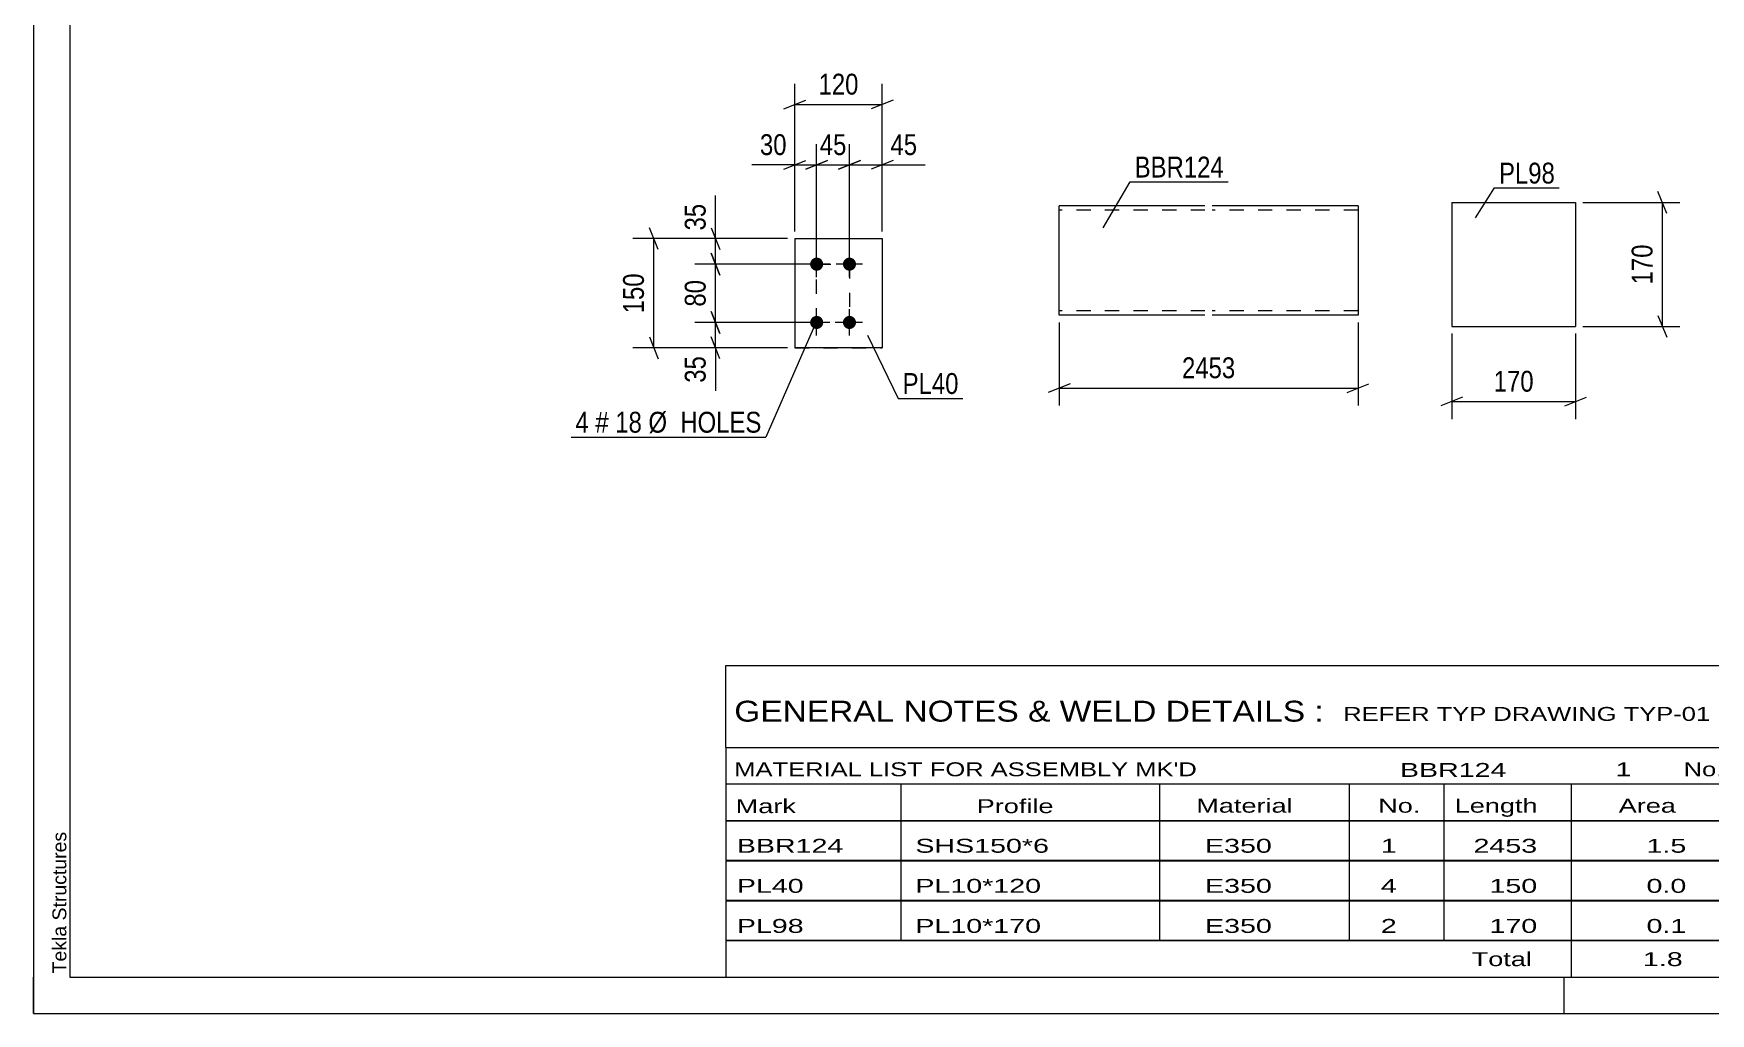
# Model space of a CAD drawing. Header units: millimetres. Extents: x 0 to 420, y 0 to 297.
# Drawn here: x 0 to 230.1, y 0 to 134.5 of the extents above; entities that cross this region are included whole.
import ezdxf

# ---------------------------------------------------------------- set-up
doc = ezdxf.new("R2010")
doc.units = ezdxf.units.MM
doc.linetypes.add('DXK_LINE_DOT2', pattern=[3.9198, 1.9599, -1.9599])
doc.styles.add('Arial', font='ARIAL.TTF', dxfattribs={"height": 0.2})
doc.styles.add('Arial Narrow', font='ARIALN.TTF', dxfattribs={"height": 0.2})

# ---------------------------------------------------------------- blocks, each defined once
blk = doc.blocks.new('Unknown-580605407-1163')
at = {"color": 5, "linetype": 'Continuous'}
for p, q in [((0, 297), (0, 0)), ((5, 292), (5, 5)), ((0, 0), (0, 5)), ((5, 5), (415, 5)), ((210, 0), (210, 5)), ((0, 0), (420, 0))]:
    blk.add_line(p, q, dxfattribs=at)
at = {"color": 174, "linetype": 'Continuous', "style": 'Arial'}
blk.add_text('Tekla Structures', height=1.9102, rotation=90, dxfattribs=at).set_placement((4.5, 5.5))
blk = doc.blocks.new('Bolt-580605407-1444 - 1410')
at = {"linetype": 'Continuous'}
for points in [[(107.45, 103.75), (107.64, 103.73), (107.82, 103.67), (107.98, 103.58), (108.12, 103.45), (108.23, 103.3), (108.31, 103.13), (108.35, 102.94), (108.35, 102.75), (108.31, 102.57), (108.23, 102.4), (108.12, 102.24), (107.98, 102.12), (107.82, 102.02), (107.64, 101.97), (107.45, 101.95), (107.27, 101.97), (107.09, 102.02), (106.93, 102.12), (106.79, 102.24), (106.68, 102.4), (106.6, 102.57), (106.56, 102.75), (106.56, 102.94), (106.6, 103.13), (106.68, 103.3), (106.79, 103.45), (106.93, 103.58), (107.09, 103.67), (107.27, 103.73)], [(111.95, 103.75), (112.14, 103.73), (112.32, 103.67), (112.48, 103.58), (112.62, 103.45), (112.73, 103.3), (112.81, 103.13), (112.85, 102.94), (112.85, 102.75), (112.81, 102.57), (112.73, 102.4), (112.62, 102.24), (112.48, 102.12), (112.32, 102.02), (112.14, 101.97), (111.95, 101.95), (111.77, 101.97), (111.59, 102.02), (111.43, 102.12), (111.29, 102.24), (111.18, 102.4), (111.1, 102.57), (111.06, 102.75), (111.06, 102.94), (111.1, 103.13), (111.18, 103.3), (111.29, 103.45), (111.43, 103.58), (111.59, 103.67), (111.77, 103.73)], [(107.45, 95.75), (107.64, 95.73), (107.82, 95.67), (107.98, 95.58), (108.12, 95.45), (108.23, 95.3), (108.31, 95.13), (108.35, 94.94), (108.35, 94.75), (108.31, 94.57), (108.23, 94.4), (108.12, 94.24), (107.98, 94.12), (107.82, 94.02), (107.64, 93.97), (107.45, 93.95), (107.27, 93.97), (107.09, 94.02), (106.93, 94.12), (106.79, 94.24), (106.68, 94.4), (106.6, 94.57), (106.56, 94.75), (106.56, 94.94), (106.6, 95.13), (106.68, 95.3), (106.79, 95.45), (106.93, 95.58), (107.09, 95.67), (107.27, 95.73)], [(111.95, 95.75), (112.14, 95.73), (112.32, 95.67), (112.48, 95.58), (112.62, 95.45), (112.73, 95.3), (112.81, 95.13), (112.85, 94.94), (112.85, 94.75), (112.81, 94.57), (112.73, 94.4), (112.62, 94.24), (112.48, 94.12), (112.32, 94.02), (112.14, 93.97), (111.95, 93.95), (111.77, 93.97), (111.59, 94.02), (111.43, 94.12), (111.29, 94.24), (111.18, 94.4), (111.1, 94.57), (111.06, 94.75), (111.06, 94.94), (111.1, 95.13), (111.18, 95.3), (111.29, 95.45), (111.43, 95.58), (111.59, 95.67), (111.77, 95.73)]]:
    blk.add_hatch(color=1, dxfattribs=at).paths.add_polyline_path(points)
at = {"color": 1, "linetype": 'Continuous'}
for p, q in [((107.45, 101.05), (107.45, 104.65)), ((111.95, 101.05), (111.95, 104.65)), ((109.25, 102.85), (105.65, 102.85)), ((113.75, 102.85), (110.15, 102.85)), ((107.45, 93.05), (107.45, 96.65)), ((111.95, 93.05), (111.95, 96.65)), ((109.25, 94.85), (105.65, 94.85)), ((113.75, 94.85), (110.15, 94.85))]:
    blk.add_line(p, q, dxfattribs=at)
blk = doc.blocks.new('Part-580605407-1459 - 1410')
at = {"color": 2, "linetype": 'Continuous'}
for p, q in [((104.45, 106.35), (116.45, 106.35)), ((104.45, 106.35), (104.45, 91.35)), ((116.45, 106.35), (116.45, 106.35)), ((116.45, 106.35), (116.45, 91.35)), ((116.45, 91.35), (104.45, 91.35)), ((104.45, 91.35), (104.45, 91.35))]:
    blk.add_line(p, q, dxfattribs=at)
at = {"color": 7, "linetype": 'DXK_LINE_DOT2'}
for p, q in [((104.45, 106.35), (116.45, 106.35)), ((116.45, 106.35), (116.45, 106.35)), ((104.45, 91.35), (116.45, 91.35))]:
    blk.add_line(p, q, dxfattribs=at)
blk = doc.blocks.new('Part-580605407-1390 - 1374')
at = {"color": 2, "linetype": 'Continuous'}
for p, q in [((194.59, 111.31), (194.59, 94.31)), ((194.59, 111.31), (211.59, 111.31)), ((211.59, 111.31), (211.59, 94.31)), ((194.59, 94.31), (211.59, 94.31))]:
    blk.add_line(p, q, dxfattribs=at)
blk = doc.blocks.new('Part-580605407-1275 - 1255')
at = {"color": 2, "linetype": 'Continuous'}
for p, q in [((160.73, 110.84), (140.73, 110.84)), ((140.73, 95.93), (140.73, 110.84)), ((181.73, 110.84), (161.73, 110.84)), ((181.73, 110.84), (181.73, 110.75)), ((181.73, 110.75), (181.73, 109.64)), ((181.73, 109.64), (181.73, 95.84)), ((140.73, 95.84), (140.73, 95.93)), ((160.73, 95.84), (140.73, 95.84)), ((181.73, 95.84), (161.73, 95.84))]:
    blk.add_line(p, q, dxfattribs=at)
at = {"color": 7, "linetype": 'DXK_LINE_DOT2'}
for p, q in [((181.73, 110.49), (181.73, 109.64)), ((160.73, 110.24), (140.73, 110.24)), ((181.73, 110.24), (161.73, 110.24)), ((140.73, 96.44), (140.73, 96.49)), ((160.73, 96.44), (140.73, 96.44)), ((140.73, 95.84), (140.73, 95.84)), ((181.73, 96.44), (161.73, 96.44)), ((181.73, 96.49), (181.73, 96.58)), ((181.73, 96.44), (181.73, 96.49)), ((181.73, 96.44), (181.73, 96.49))]:
    blk.add_line(p, q, dxfattribs=at)
blk = doc.blocks.new('Rectangle-580605407-1568 - 1410')
at = {"color": 1, "linetype": 'DXK_LINE_DOT2'}
blk.add_lwpolyline([(107.45, 102.85), (111.95, 102.85), (111.95, 94.85), (107.45, 94.85), (107.45, 102.85)], close=True, dxfattribs=at)
blk = doc.blocks.new('StraightDimension-580605407-1491 - 1410')
at = {"color": 7, "linetype": 'Continuous'}
for p, q in [((107.45, 103.85), (107.45, 119.32)), ((111.95, 103.85), (111.95, 119.32)), ((105.95, 115.87), (108.95, 117.07)), ((107.45, 116.47), (111.95, 116.47)), ((113.45, 117.07), (110.45, 115.87))]:
    blk.add_line(p, q, dxfattribs=at)
at = {"color": 0}
blk.add_wipeout([(112.13, 117.22), (112.13, 121.42), (107.28, 121.42), (107.28, 117.22)], dxfattribs=at)
at = {"color": 3, "style": 'Arial Narrow'}
blk.add_text('45', height=2.863, dxfattribs=at).set_placement((107.88, 117.82))
blk = doc.blocks.new('StraightDimension-580605407-1461 - 1410')
at = {"color": 7, "linetype": 'Continuous'}
for p, q in [((104.45, 107.35), (104.45, 127.62)), ((116.45, 107.35), (116.45, 127.62)), ((102.95, 124.17), (105.95, 125.37)), ((104.45, 124.77), (116.45, 124.77)), ((117.95, 125.37), (114.95, 124.17))]:
    blk.add_line(p, q, dxfattribs=at)
at = {"color": 0}
blk.add_wipeout([(113.8, 125.52), (113.8, 129.72), (107.11, 129.72), (107.11, 125.52)], dxfattribs=at)
at = {"color": 3, "style": 'Arial Narrow'}
blk.add_text('120', height=2.863, dxfattribs=at).set_placement((107.71, 126.12))
blk = doc.blocks.new('StraightDimension-580605407-1478 - 1410')
at = {"color": 7, "linetype": 'Continuous'}
for p, q in [((111.95, 103.85), (111.95, 119.32)), ((116.45, 107.35), (116.45, 119.32)), ((110.45, 115.87), (113.45, 117.07)), ((111.95, 116.47), (116.45, 116.47)), ((117.95, 117.07), (114.95, 115.87))]:
    blk.add_line(p, q, dxfattribs=at)
at = {"color": 0}
blk.add_wipeout([(121.84, 117.22), (121.84, 121.42), (116.98, 121.42), (116.98, 117.22)], dxfattribs=at)
at = {"color": 7, "linetype": 'Continuous'}
blk.add_line((116.45, 116.47), (122.36, 116.47), dxfattribs=at)
blk.add_line((116.45, 116.47), (122.36, 116.47), dxfattribs=at)
at = {"color": 3, "style": 'Arial Narrow'}
blk.add_text('45', height=2.863, dxfattribs=at).set_placement((117.58, 117.82))
blk = doc.blocks.new('StraightDimension-580605407-1501 - 1410')
at = {"color": 7, "linetype": 'Continuous'}
for p, q in [((104.45, 107.35), (104.45, 119.32)), ((107.45, 103.85), (107.45, 119.32)), ((102.95, 115.87), (105.95, 117.07)), ((104.45, 116.47), (107.45, 116.47)), ((108.95, 117.07), (105.95, 115.87))]:
    blk.add_line(p, q, dxfattribs=at)
at = {"color": 0}
blk.add_wipeout([(103.93, 117.22), (103.93, 121.42), (99.07, 121.42), (99.07, 117.22)], dxfattribs=at)
at = {"color": 7, "linetype": 'Continuous'}
blk.add_line((104.45, 116.47), (98.55, 116.47), dxfattribs=at)
blk.add_line((104.45, 116.47), (98.55, 116.47), dxfattribs=at)
at = {"color": 3, "style": 'Arial Narrow'}
blk.add_text('30', height=2.863, dxfattribs=at).set_placement((99.67, 117.82))
blk = doc.blocks.new('StraightDimension-580605407-1515 - 1410')
at = {"color": 7, "linetype": 'Continuous'}
for p, q in [((103.45, 106.35), (82.25, 106.35)), ((85.7, 104.85), (84.5, 107.85)), ((85.1, 91.35), (85.1, 106.35)), ((84.5, 92.85), (85.7, 89.85)), ((103.45, 91.35), (82.25, 91.35))]:
    blk.add_line(p, q, dxfattribs=at)
at = {"color": 0}
blk.add_wipeout([(84.35, 102.19), (80.15, 102.19), (80.15, 95.5), (84.35, 95.5)], dxfattribs=at)
at = {"color": 3, "style": 'Arial Narrow'}
blk.add_text('150', height=2.863, rotation=90.0002, dxfattribs=at).set_placement((83.75, 96.1))
blk = doc.blocks.new('StraightDimension-580605407-1532 - 1410')
at = {"color": 7, "linetype": 'Continuous'}
for p, q in [((103.45, 106.35), (90.72, 106.35)), ((92.97, 107.85), (94.17, 104.85)), ((93.57, 102.85), (93.57, 106.35)), ((94.17, 101.35), (92.97, 104.35)), ((106.45, 102.85), (90.72, 102.85))]:
    blk.add_line(p, q, dxfattribs=at)
at = {"color": 0}
blk.add_wipeout([(92.82, 111.73), (88.62, 111.73), (88.62, 106.87), (92.82, 106.87)], dxfattribs=at)
at = {"color": 7, "linetype": 'Continuous'}
blk.add_line((93.57, 106.35), (93.57, 112.25), dxfattribs=at)
blk.add_line((93.57, 106.35), (93.57, 112.25), dxfattribs=at)
at = {"color": 3, "style": 'Arial Narrow'}
blk.add_text('35', height=2.863, rotation=90.0002, dxfattribs=at).set_placement((92.22, 107.47))
blk = doc.blocks.new('StraightDimension-580605407-1545 - 1410')
at = {"color": 7, "linetype": 'Continuous'}
for p, q in [((92.97, 104.35), (94.17, 101.35)), ((106.45, 102.85), (90.72, 102.85)), ((93.57, 94.85), (93.57, 102.85)), ((106.45, 94.85), (90.72, 94.85)), ((94.17, 93.35), (92.97, 96.35))]:
    blk.add_line(p, q, dxfattribs=at)
at = {"color": 0}
blk.add_wipeout([(92.82, 101.27), (88.62, 101.27), (88.62, 96.42), (92.82, 96.42)], dxfattribs=at)
at = {"color": 3, "style": 'Arial Narrow'}
blk.add_text('80', height=2.863, rotation=90.0002, dxfattribs=at).set_placement((92.22, 97.02))
blk = doc.blocks.new('StraightDimension-580605407-1555 - 1410')
at = {"color": 7, "linetype": 'Continuous'}
for p, q in [((106.45, 94.85), (90.72, 94.85)), ((92.97, 96.35), (94.17, 93.35)), ((93.57, 91.35), (93.57, 94.85)), ((94.17, 89.85), (92.97, 92.85)), ((103.45, 91.35), (90.72, 91.35))]:
    blk.add_line(p, q, dxfattribs=at)
at = {"color": 0}
blk.add_wipeout([(92.82, 90.82), (88.62, 90.82), (88.62, 85.97), (92.82, 85.97)], dxfattribs=at)
at = {"color": 7, "linetype": 'Continuous'}
blk.add_line((93.57, 91.35), (93.57, 85.44), dxfattribs=at)
blk.add_line((93.57, 91.35), (93.57, 85.44), dxfattribs=at)
at = {"color": 3, "style": 'Arial Narrow'}
blk.add_text('35', height=2.863, rotation=90.0002, dxfattribs=at).set_placement((92.22, 86.57))
blk = doc.blocks.new('StraightDimension-580605407-1402 - 1374')
at = {"color": 7, "linetype": 'Continuous'}
for p, q in [((194.59, 93.31), (194.59, 81.59)), ((211.59, 93.31), (211.59, 81.59)), ((196.09, 84.59), (193.09, 83.39)), ((194.59, 83.99), (211.59, 83.99)), ((210.09, 83.39), (213.09, 84.59))]:
    blk.add_line(p, q, dxfattribs=at)
at = {"color": 0}
blk.add_wipeout([(206.43, 84.74), (206.43, 88.94), (199.75, 88.94), (199.75, 84.74)], dxfattribs=at)
at = {"color": 3, "style": 'Arial Narrow'}
blk.add_text('170', height=2.863, dxfattribs=at).set_placement((200.35, 85.34))
blk = doc.blocks.new('StraightDimension-580605407-1392 - 1374')
at = {"color": 7, "linetype": 'Continuous'}
for p, q in [((224.09, 109.81), (222.89, 112.81)), ((212.59, 111.31), (225.89, 111.31)), ((223.49, 94.31), (223.49, 111.31)), ((222.89, 95.81), (224.09, 92.81)), ((212.59, 94.31), (225.89, 94.31))]:
    blk.add_line(p, q, dxfattribs=at)
at = {"color": 0}
blk.add_wipeout([(222.74, 106.15), (218.54, 106.15), (218.54, 99.47), (222.74, 99.47)], dxfattribs=at)
at = {"color": 3, "style": 'Arial Narrow'}
blk.add_text('170', height=2.863, rotation=90.0002, dxfattribs=at).set_placement((222.14, 100.07))
blk = doc.blocks.new('StraightDimension-580605407-1353 - 1255')
at = {"color": 7, "linetype": 'Continuous'}
for p, q in [((140.73, 94.84), (140.73, 83.44)), ((181.73, 94.84), (181.73, 83.44)), ((142.23, 86.44), (139.23, 85.24)), ((140.73, 85.84), (181.73, 85.84)), ((180.23, 85.24), (183.23, 86.44))]:
    blk.add_line(p, q, dxfattribs=at)
at = {"color": 0}
blk.add_wipeout([(165.49, 86.59), (165.49, 90.79), (156.98, 90.79), (156.98, 86.59)], dxfattribs=at)
at = {"color": 3, "style": 'Arial Narrow'}
blk.add_text('2453', height=2.863, dxfattribs=at).set_placement((157.58, 87.19))
blk = doc.blocks.new('Unknown-580605407-3687')
at = {"color": 7, "linetype": 'Continuous'}
for p, q in [((95, 47.75), (255, 47.75)), ((95, 36.5), (95, 47.75)), ((255, 47.75), (255, 36.5)), ((95, 36.5), (255, 36.5)), ((95, 36.5), (95, 31.5)), ((255, 36.5), (255, 31.5)), ((95, 31.5), (255, 31.5)), ((95, 31.5), (95, 26.5)), ((119, 31.5), (119, 26.5)), ((154.5, 31.5), (154.5, 26.5)), ((180.5, 31.5), (180.5, 26.5)), ((193.5, 31.5), (193.5, 26.5)), ((211, 31.5), (211, 26.5)), ((233, 31.5), (233, 26.5)), ((255, 31.5), (255, 26.5)), ((95, 26.5), (255, 26.5)), ((95, 26.45), (95, 21.05)), ((95, 26.45), (255, 26.45)), ((119, 26.5), (119, 21)), ((154.5, 26.5), (154.5, 21)), ((180.5, 26.5), (180.5, 21)), ((193.5, 26.5), (193.5, 21)), ((211, 26.5), (211, 21)), ((233, 26.5), (233, 21)), ((255, 26.45), (255, 21.05)), ((95, 21.05), (255, 21.05)), ((95, 20.95), (95, 15.55)), ((95, 20.95), (255, 20.95)), ((119, 21), (119, 15.5)), ((154.5, 21), (154.5, 15.5)), ((180.5, 21), (180.5, 15.5)), ((193.5, 21), (193.5, 15.5)), ((211, 21), (211, 15.5)), ((233, 21), (233, 15.5)), ((255, 20.95), (255, 15.55)), ((95, 15.55), (255, 15.55)), ((95, 15.45), (95, 10.05)), ((95, 15.45), (255, 15.45)), ((119, 15.5), (119, 10)), ((154.5, 15.5), (154.5, 10)), ((180.5, 15.5), (180.5, 10)), ((193.5, 15.5), (193.5, 10)), ((211, 15.5), (211, 10)), ((233, 15.5), (233, 10)), ((255, 15.45), (255, 10.05)), ((95, 10.05), (255, 10.05)), ((95, 10), (255, 10)), ((95, 10), (95, 5)), ((211, 10), (211, 5)), ((233, 10), (233, 5)), ((255, 10), (255, 5)), ((95, 5), (255, 5))]:
    blk.add_line(p, q, dxfattribs=at)
at = {"color": 7, "style": 'Arial Narrow'}
for s, height, width, p in [('GENERAL NOTES & WELD DETAILS :', 2.8633, 1.4, (96.15, 40.06)), ('REFER TYP DRAWING TYP-01', 1.9089, 1.6, (179.7, 40.16)), ('No. Required', 1.9089, 1.6, (226.41, 32.56)), ("MATERIAL LIST FOR ASSEMBLY MK'D", 1.9089, 1.6, (96.15, 32.56)), ('BBR124', 1.909, 1.794707, (187.48, 32.47)), ('1', 1.91, 1.794707, (217.08, 32.56)), ('Mark', 1.909, 1.7, (96.34, 27.5)), ('Profile', 1.909, 1.7, (129.41, 27.5)), ('Material', 1.909, 1.7, (159.54, 27.56)), ('No.', 1.909, 1.7, (184.5, 27.56)), ('Length', 1.909, 1.7, (195, 27.56)), ('Area', 1.909, 1.7, (217.5, 27.56)), ('Weight', 1.909, 1.7, (237, 27.56))]:
    blk.add_text(s, height=height, dxfattribs=dict(at, width=width)).set_placement(p)
at = {"color": 7, "linetype": 'Continuous', "style": 'Arial Narrow'}
for s, height, width, p in [('BBR124', 1.909, 1.794707, (96.5, 22.06)), ('SHS150*6', 1.909, 1.794707, (121, 22.06)), ('E350', 1.909, 1.794707, (160.74, 22.06)), ('1', 1.91, 1.794707, (184.86, 22.06)), ('2453', 1.909, 1.794707, (197.58, 22.06)), ('1.5', 1.909, 1.794707, (221.32, 22.06)), ('66.5', 1.909, 1.794707, (240.14, 22.06)), ('PL40', 1.909, 1.794707, (96.5, 16.56)), ('PL10*120', 1.909, 1.794707, (121, 16.56)), ('E350', 1.909, 1.794707, (160.74, 16.56)), ('4', 1.91, 1.794707, (184.86, 16.56)), ('150', 1.909, 1.794707, (199.77, 16.56)), ('0.0', 1.909, 1.794707, (221.32, 16.56)), ('5.7', 1.909, 1.794707, (242.33, 16.56)), ('PL98', 1.909, 1.794707, (96.5, 11.06)), ('PL10*170', 1.909, 1.794707, (121, 11.06)), ('E350', 1.909, 1.794707, (160.74, 11.06)), ('2', 1.91, 1.794707, (184.86, 11.06)), ('170', 1.909, 1.794707, (199.77, 11.06)), ('0.1', 1.909, 1.794707, (221.32, 11.06)), ('4.5', 1.909, 1.794707, (242.33, 11.06)), ('Total', 1.909, 1.7, (197.33, 6.5)), ('1.8', 1.909, 1.794707, (220.83, 6.5)), ('76.7', 1.909, 1.794707, (240.14, 6.5))]:
    blk.add_text(s, height=height, dxfattribs=dict(at, width=width)).set_placement(p)
blk = doc.blocks.new('Mark-580605407-1440 - 1410')
at = {"color": 0}
blk.add_wipeout([(76.19, 79.72), (76.19, 82.72), (74.36, 82.72), (74.36, 79.72)], dxfattribs=at)
blk.add_wipeout([(76.19, 79.72), (76.19, 82.72), (74.36, 82.72), (74.36, 79.72)], dxfattribs=at)
blk.add_wipeout([(78.92, 79.72), (78.92, 82.72), (77.09, 82.72), (77.09, 79.72)], dxfattribs=at)
blk.add_wipeout([(78.92, 79.72), (78.92, 82.72), (77.09, 82.72), (77.09, 79.72)], dxfattribs=at)
at = {"color": 3, "style": 'Arial Narrow'}
blk.add_text('4', height=2.86, dxfattribs=at).set_placement((74.36, 79.72))
at = {"color": 0}
blk.add_wipeout([(83.47, 79.72), (83.47, 82.72), (79.82, 82.72), (79.82, 79.72)], dxfattribs=at)
blk.add_wipeout([(83.47, 79.72), (83.47, 82.72), (79.82, 82.72), (79.82, 79.72)], dxfattribs=at)
at = {"color": 3, "style": 'Arial Narrow'}
blk.add_text('#', height=2.86, dxfattribs=at).set_placement((77.09, 79.72))
at = {"color": 0}
blk.add_wipeout([(99.9, 79.72), (99.9, 82.72), (84.37, 82.72), (84.37, 79.72)], dxfattribs=at)
blk.add_wipeout([(99.9, 79.72), (99.9, 82.72), (84.37, 82.72), (84.37, 79.72)], dxfattribs=at)
at = {"color": 7, "linetype": 'Continuous'}
for p in [(107.29, 94.72), (73.76, 79.12)]:
    blk.add_line(p, (100.5, 79.12), dxfattribs=at)
at = {"color": 3, "style": 'Arial Narrow'}
for s, p in [('18', (79.82, 79.72)), ('Ø  HOLES', (84.37, 79.72))]:
    blk.add_text(s, height=2.863, dxfattribs=at).set_placement(p)
blk = doc.blocks.new('Mark-580605407-1455 - 1410')
at = {"color": 0}
blk.add_wipeout([(126.92, 85.03), (126.92, 88.03), (119.25, 88.03), (119.25, 85.03)], dxfattribs=at)
blk.add_wipeout([(126.92, 85.03), (126.92, 88.03), (119.25, 88.03), (119.25, 85.03)], dxfattribs=at)
at = {"color": 30, "linetype": 'Continuous'}
for p, q in [((114.42, 93.08), (118.65, 84.43)), ((118.65, 84.43), (127.52, 84.43))]:
    blk.add_line(p, q, dxfattribs=at)
at = {"color": 3, "style": 'Arial Narrow'}
blk.add_text('PL40', height=2.863, dxfattribs=at).set_placement((119.25, 85.03))
blk = doc.blocks.new('Mark-580605407-1386 - 1374')
at = {"color": 0}
blk.add_wipeout([(208.75, 113.91), (208.75, 116.91), (201.08, 116.91), (201.08, 113.91)], dxfattribs=at)
blk.add_wipeout([(208.75, 113.91), (208.75, 116.91), (201.08, 116.91), (201.08, 113.91)], dxfattribs=at)
at = {"color": 30, "linetype": 'Continuous'}
for p, q in [((197.84, 109.21), (200.48, 113.31)), ((200.48, 113.31), (209.35, 113.31))]:
    blk.add_line(p, q, dxfattribs=at)
at = {"color": 3, "style": 'Arial Narrow'}
blk.add_text('PL98', height=2.863, dxfattribs=at).set_placement((201.08, 113.91))
blk = doc.blocks.new('Mark-580605407-1270 - 1255')
at = {"color": 0}
blk.add_wipeout([(163.33, 114.74), (163.33, 117.74), (151.09, 117.74), (151.09, 114.74)], dxfattribs=at)
blk.add_wipeout([(163.33, 114.74), (163.33, 117.74), (151.09, 117.74), (151.09, 114.74)], dxfattribs=at)
at = {"color": 30, "linetype": 'Continuous'}
for p, q in [((146.77, 107.83), (150.49, 114.14)), ((150.49, 114.14), (163.93, 114.14))]:
    blk.add_line(p, q, dxfattribs=at)
at = {"color": 3, "style": 'Arial Narrow'}
blk.add_text('BBR124', height=2.863, dxfattribs=at).set_placement((151.09, 114.74))

msp = doc.modelspace()

# ---------------------------------------------------------------- block references
for name in ['Unknown-580605407-1163', 'Part-580605407-1275 - 1255', 'Part-580605407-1390 - 1374', 'Part-580605407-1459 - 1410', 'Bolt-580605407-1444 - 1410', 'Rectangle-580605407-1568 - 1410', 'Unknown-580605407-3687']:
    msp.add_blockref(name, (0, 0))

# ---------------------------------------------------------------- next in the draw order: block references
for name in ['StraightDimension-580605407-1491 - 1410', 'Mark-580605407-1270 - 1255', 'Mark-580605407-1386 - 1374', 'StraightDimension-580605407-1353 - 1255', 'Mark-580605407-1455 - 1410', 'StraightDimension-580605407-1402 - 1374']:
    msp.add_blockref(name, (0, 0))

# ---------------------------------------------------------------- next in the draw order: block references
for name in ['StraightDimension-580605407-1461 - 1410', 'StraightDimension-580605407-1392 - 1374']:
    msp.add_blockref(name, (0, 0))

# ---------------------------------------------------------------- next in the draw order: block references
for name in ['StraightDimension-580605407-1501 - 1410', 'StraightDimension-580605407-1478 - 1410']:
    msp.add_blockref(name, (0, 0))

# ---------------------------------------------------------------- next in the draw order: block references
msp.add_blockref('StraightDimension-580605407-1515 - 1410', (0, 0))

# ---------------------------------------------------------------- next in the draw order: block references
msp.add_blockref('StraightDimension-580605407-1532 - 1410', (0, 0))

# ---------------------------------------------------------------- next in the draw order: block references
msp.add_blockref('StraightDimension-580605407-1545 - 1410', (0, 0))

# ---------------------------------------------------------------- next in the draw order: block references
msp.add_blockref('StraightDimension-580605407-1555 - 1410', (0, 0))

# ---------------------------------------------------------------- next in the draw order: block references
msp.add_blockref('Mark-580605407-1440 - 1410', (0, 0))

doc.saveas('drawing.dxf')
